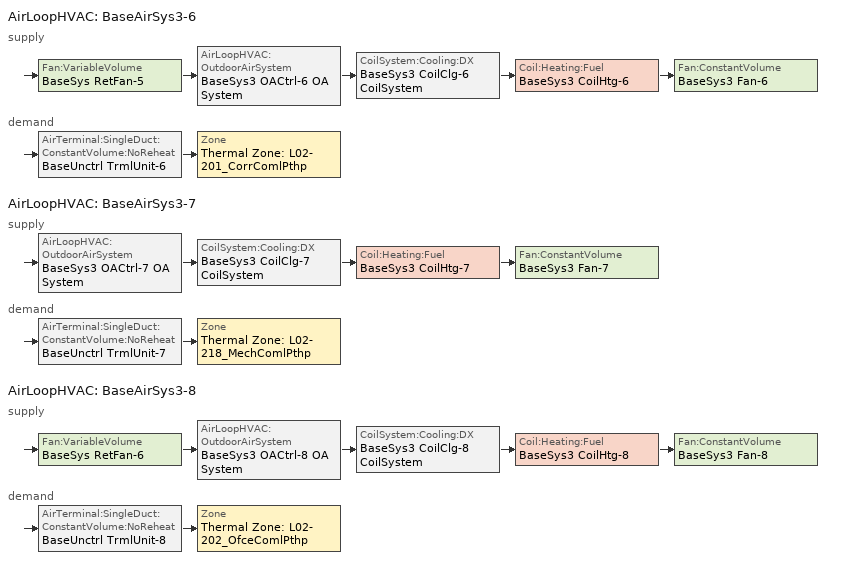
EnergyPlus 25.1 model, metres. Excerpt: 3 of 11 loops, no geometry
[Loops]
AirLoopHVAC 'BaseAirSys3-6'
 supply: Fan:VariableVolume 'BaseSys RetFan-5' > AirLoopHVAC:OutdoorAirSystem 'BaseSys3 OACtrl-6 OA System' > CoilSystem:Cooling:DX 'BaseSys3 CoilClg-6 CoilSystem' > Coil:Heating:Fuel 'BaseSys3 CoilHtg-6' > Fan:ConstantVolume 'BaseSys3 Fan-6'
 demand: AirTerminal:SingleDuct:ConstantVolume:NoReheat 'BaseUnctrl TrmlUnit-6' > Zone 'Thermal Zone: L02-201_CorrComlPthp'
AirLoopHVAC 'BaseAirSys3-7'
 supply: AirLoopHVAC:OutdoorAirSystem 'BaseSys3 OACtrl-7 OA System' > CoilSystem:Cooling:DX 'BaseSys3 CoilClg-7 CoilSystem' > Coil:Heating:Fuel 'BaseSys3 CoilHtg-7' > Fan:ConstantVolume 'BaseSys3 Fan-7'
 demand: AirTerminal:SingleDuct:ConstantVolume:NoReheat 'BaseUnctrl TrmlUnit-7' > Zone 'Thermal Zone: L02-218_MechComlPthp'
AirLoopHVAC 'BaseAirSys3-8'
 supply: Fan:VariableVolume 'BaseSys RetFan-6' > AirLoopHVAC:OutdoorAirSystem 'BaseSys3 OACtrl-8 OA System' > CoilSystem:Cooling:DX 'BaseSys3 CoilClg-8 CoilSystem' > Coil:Heating:Fuel 'BaseSys3 CoilHtg-8' > Fan:ConstantVolume 'BaseSys3 Fan-8'
 demand: AirTerminal:SingleDuct:ConstantVolume:NoReheat 'BaseUnctrl TrmlUnit-8' > Zone 'Thermal Zone: L02-202_OfceComlPthp'
[ZoneControl:Thermostat] Temperature Difference Between Cutout And Setpoint {deltaC}=0
Name | Zone or ZoneList | Control Type Schedule | Control 1
Thermal Zone: L02-201_CorrComlPthp Thermostat | Thermal Zone: L02-201_CorrComlPthp | Thermal Zone: L02-201_CorrComlPthp Thermostat Schedule | Thermal Zone: L02-201_CorrComlPthp Thermostat
Thermal Zone: L02-202_OfceComlPthp Thermostat | Thermal Zone: L02-202_OfceComlPthp | Thermal Zone: L02-202_OfceComlPthp Thermostat Schedule | Thermal Zone: L02-202_OfceComlPthp Thermostat
Thermal Zone: L02-218_MechComlPthp Thermostat | Thermal Zone: L02-218_MechComlPthp | Thermal Zone: L02-218_MechComlPthp Thermostat Schedule | Thermal Zone: L02-218_MechComlPthp Thermostat
[ThermostatSetpoint:DualSetpoint] Heating Setpoint Temperature Schedule=GLBHHtgSetpt
Name | Cooling Setpoint Temperature Schedule
Thermal Zone: L02-201_CorrComlPthp Thermostat; Thermal Zone: L02-202_OfceComlPthp Thermostat | NoClgSetpt
Thermal Zone: L02-218_MechComlPthp Thermostat | GLBHClgSetpt
[AirTerminal:SingleDuct:ConstantVolume:NoReheat] Availability Schedule=Always On Discrete
Name | Maximum Air Flow Rate {m3/s}
BaseUnctrl TrmlUnit-6 | 0.904426
BaseUnctrl TrmlUnit-8 | 0.193334
BaseUnctrl TrmlUnit-7 | 0.0240824
[Zone equipment]
Thermal Zone: L02-201_CorrComlPthp: BaseUnctrl TrmlUnit-6
Thermal Zone: L02-202_OfceComlPthp: BaseUnctrl TrmlUnit-8
Thermal Zone: L02-218_MechComlPthp: BaseUnctrl TrmlUnit-7
[Sizing:Zone] Zone Cooling Design Supply Air Temperature Input Method=TemperatureDifference; Zone Cooling Design Supply Air Temperature {C}=14; Zone Cooling Design Supply Air Temperature Difference {deltaC}=11.1111; Zone Heating Design Supply Air Temperature Input Method=TemperatureDifference; Zone Heating Design Supply Air Temperature {C}=40; Zone Heating Design Supply Air Temperature Difference {deltaC}=11.1111; Zone Cooling Design Supply Air Humidity Ratio {kgWater/kgDryAir}=0.0085; Zone Heating Design Supply Air Humidity Ratio {kgWater/kgDryAir}=0.008; Zone Heating Sizing Factor=1; Zone Cooling Sizing Factor=1; Cooling Design Air Flow Method=DesignDay; Cooling Design Air Flow Rate {m3/s}=0; Cooling Minimum Air Flow per Zone Floor Area {m3/s-m2}=0; Cooling Minimum Air Flow {m3/s}=0; Cooling Minimum Air Flow Fraction=0; Heating Design Air Flow Method=DesignDay; Heating Design Air Flow Rate {m3/s}=0; Heating Maximum Air Flow per Zone Floor Area {m3/s-m2}=0; Heating Maximum Air Flow {m3/s}=0; Heating Maximum Air Flow Fraction=0; Account for Dedicated Outdoor Air System=No; Zone Load Sizing Method=Sensible Load Only No Latent Load; Zone Latent Cooling Design Supply Air Humidity Ratio Input Method=HumidityRatioDifference; Zone Cooling Design Supply Air Humidity Ratio Difference {kgWater/kgDryAir}=0.005; Zone Latent Heating Design Supply Air Humidity Ratio Input Method=HumidityRatioDifference; Zone Humidification Design Supply Air Humidity Ratio Difference {kgWater/kgDryAir}=0.005; Type of Space Sum to Use=Coincident
Name | Design Specification Outdoor Air Object
Thermal Zone: L02-201_CorrComlPthp | Thermal Zone: L02-201_CorrComlPthp Design Specification Outdoor Air
Thermal Zone: L02-202_OfceComlPthp | Thermal Zone: L02-202_OfceComlPthp Design Specification Outdoor Air
Thermal Zone: L02-218_MechComlPthp | Thermal Zone: L02-218_MechComlPthp Design Specification Outdoor Air
[DesignSpecification:OutdoorAir] Outdoor Air Method=Maximum; Outdoor Air Flow per Person {m3/s-person}=0; Outdoor Air Flow per Zone {m3/s}=0; Outdoor Air Flow Air Changes per Hour {1/hr}=0
Name | Outdoor Air Flow per Zone Floor Area {m3/s-m2}
Thermal Zone: L02-201_CorrComlPthp Design Specification Outdoor Air | 0.000164653
Thermal Zone: L02-202_OfceComlPthp Design Specification Outdoor Air | 0.000700573
Thermal Zone: L02-218_MechComlPthp Design Specification Outdoor Air | 0
[AirLoopHVAC]
Name | Design Supply Air Flow Rate {m3/s} | Design Return Air Flow Fraction of Supply Air Flow
BaseAirSys3-6 | 0.904426 | 0.965282
BaseAirSys3-7 | 0.0240824 | 1
BaseAirSys3-8 | 0.193334 | 0.936839
[Sizing:System] Type of Load to Size On=Sensible; Design Outdoor Air Flow Rate {m3/s}=Autosize; Central Heating Maximum System Air Flow Ratio=1; Preheat Design Temperature {C}=10; Preheat Design Humidity Ratio {kgWater/kgDryAir}=0; Precool Design Temperature {C}=5.68434e-14; Precool Design Humidity Ratio {kgWater/kgDryAir}=0; Central Cooling Design Supply Air Temperature {C}=12.7778; Central Heating Design Supply Air Temperature {C}=32.2222; Type of Zone Sum to Use=NonCoincident; 100% Outdoor Air in Cooling=No; 100% Outdoor Air in Heating=No; Central Cooling Design Supply Air Humidity Ratio {kgWater/kgDryAir}=0.0085; Central Heating Design Supply Air Humidity Ratio {kgWater/kgDryAir}=0.008; Cooling Supply Air Flow Rate Method=DesignDay; Cooling Supply Air Flow Rate {m3/s}=0; Cooling Supply Air Flow Rate Per Floor Area {m3/s-m2}=0.00996765; Cooling Fraction of Autosized Cooling Supply Air Flow Rate=1; Cooling Supply Air Flow Rate Per Unit Cooling Capacity {m3/s-W}=3.94755e-05; Heating Supply Air Flow Rate Method=DesignDay; Heating Supply Air Flow Rate {m3/s}=0; Heating Supply Air Flow Rate Per Floor Area {m3/s-m2}=0.00996765; Heating Fraction of Autosized Heating Supply Air Flow Rate=1; Heating Fraction of Autosized Cooling Supply Air Flow Rate=1; Heating Supply Air Flow Rate Per Unit Heating Capacity {m3/s-W}=3.15882e-05; System Outdoor Air Method=ZoneSum; Zone Maximum Outdoor Air Fraction=1; Cooling Design Capacity Method=CoolingDesignCapacity; Cooling Design Capacity {W}=Autosize; Cooling Design Capacity Per Floor Area {W/m2}=234.7; Fraction of Autosized Cooling Design Capacity=1; Heating Design Capacity Method=HeatingDesignCapacity; Heating Design Capacity {W}=Autosize; Heating Design Capacity Per Floor Area {W/m2}=157; Fraction of Autosized Heating Design Capacity=1; Central Cooling Capacity Control Method=OnOff; Occupant Diversity=Autosize
BaseAirSys3-6; BaseAirSys3-7; BaseAirSys3-8
[AvailabilityManager:NightCycle] Applicability Schedule=Always On Discrete; Control Type=CycleOnControlZone; Thermostat Tolerance {deltaC}=1.11111; Cycling Run Time Control Type=ThermostatWithMinimumRunTime; Cycling Run Time {s}=900
Name | Fan Schedule | Control Zone or Zone List
Availability Manager Night Cycle 6 | GLBHHVAC | Thermal Zone: L02-201_CorrComlPthp
Availability Manager Night Cycle 7 | CyclingHVACAvail | Thermal Zone: L02-218_MechComlPthp
Availability Manager Night Cycle 8 | GLBHHVAC | Thermal Zone: L02-202_OfceComlPthp
[Fan:VariableVolume] Availability Schedule=GLBHHVAC; Fan Total Efficiency=0.53625; Fan Power Minimum Flow Rate Input Method=FixedFlowRate; Fan Power Minimum Flow Fraction=0; Fan Power Minimum Air Flow Rate {m3/s}=0; Motor Efficiency=0.825; Motor In Airstream Fraction=1; Fan Power Coefficient 1=0.0013; Fan Power Coefficient 2=0.147; Fan Power Coefficient 3=0.9506; Fan Power Coefficient 4=-0.0998; Fan Power Coefficient 5=0
Name | Pressure Rise {Pa} | Maximum Flow Rate {m3/s}
BaseSys RetFan-5 | 487.836 | 0.904426
BaseSys RetFan-6 | 482.338 | 0.193334
[SetpointManager:MixedAir] Control Variable=Temperature
Name | Setpoint Node or NodeList
BaseSys RetFan-5 Outlet Node OS Default SPM | BaseSys RetFan-5 Outlet Node
BaseSys3 OACtrl-6 OA System Mixed Air Node OS Default SPM | BaseSys3 OACtrl-6 OA System Mixed Air Node
BaseSys3 CoilClg-6 Outlet Node OS Default SPM | BaseSys3 CoilClg-6 Outlet Node
BaseSys3 CoilHtg-6 Outlet Node OS Default SPM | BaseSys3 CoilHtg-6 Outlet Node
BaseSys3 OACtrl-7 OA System Mixed Air Node OS Default SPM | BaseSys3 OACtrl-7 OA System Mixed Air Node
BaseSys3 CoilClg-7 Outlet Node OS Default SPM | BaseSys3 CoilClg-7 Outlet Node
BaseSys3 CoilHtg-7 Outlet Node OS Default SPM | BaseSys3 CoilHtg-7 Outlet Node
BaseSys RetFan-6 Outlet Node OS Default SPM | BaseSys RetFan-6 Outlet Node
BaseSys3 OACtrl-8 OA System Mixed Air Node OS Default SPM | BaseSys3 OACtrl-8 OA System Mixed Air Node
BaseSys3 CoilClg-8 Outlet Node OS Default SPM | BaseSys3 CoilClg-8 Outlet Node
BaseSys3 CoilHtg-8 Outlet Node OS Default SPM | BaseSys3 CoilHtg-8 Outlet Node
[Controller:OutdoorAir] Minimum Outdoor Air Flow Rate {m3/s}=0; Maximum Outdoor Air Flow Rate {m3/s}=Autosize; Economizer Control Type=FixedDryBulb; Economizer Control Action Type=ModulateFlow; Economizer Maximum Limit Dry-Bulb Temperature {C}=23.8889; Economizer Maximum Limit Enthalpy {J/kg}=116300; Lockout Type=NoLockout; Minimum Limit Type=FixedMinimum; High Humidity Control=No; High Humidity Outdoor Air Flow Ratio=1; Control High Indoor Humidity Based on Outdoor Humidity Ratio=Yes; Heat Recovery Bypass Control Type=BypassWhenWithinEconomizerLimits; Economizer Operation Staging=InterlockedWithMechanicalCooling
Name | Minimum Outdoor Air Schedule | Maximum Fraction of Outdoor Air Schedule | Mechanical Ventilation Controller
BaseSys3 OACtrl-6 | BaseSys3 OACtrl-6 Schedule | BaseSys3 OACtrl-6 Max OA Schedule | BaseSys3 OACtrl-6 Mech Vent Controller
BaseSys3 OACtrl-7 | BaseSys3 OACtrl-7 Schedule | BaseSys3 OACtrl-7 Max OA Schedule | BaseSys3 OACtrl-7 Mech Vent Controller
BaseSys3 OACtrl-8 | BaseSys3 OACtrl-8 Schedule | BaseSys3 OACtrl-8 Max OA Schedule | BaseSys3 OACtrl-8 Mech Vent Controller
[Controller:MechanicalVentilation] Demand Controlled Ventilation=No; System Outdoor Air Method=ZoneSum
Name | Availability Schedule | Zone or ZoneList Name 1 | Design Specification Outdoor Air Object Name 1
BaseSys3 OACtrl-6 Mech Vent Controller | BaseSys3 OACtrl-6 Schedule | Thermal Zone: L02-201_CorrComlPthp | Thermal Zone: L02-201_CorrComlPthp Design Specification Outdoor Air
BaseSys3 OACtrl-7 Mech Vent Controller | BaseSys3 OACtrl-7 Schedule | Thermal Zone: L02-218_MechComlPthp | Thermal Zone: L02-218_MechComlPthp Design Specification Outdoor Air
BaseSys3 OACtrl-8 Mech Vent Controller | BaseSys3 OACtrl-8 Schedule | Thermal Zone: L02-202_OfceComlPthp | Thermal Zone: L02-202_OfceComlPthp Design Specification Outdoor Air
[CoilSystem:Cooling:DX] Availability Schedule=Always On Discrete
Name | Cooling Coil
BaseSys3 CoilClg-6 CoilSystem | BaseSys3 CoilClg-6
BaseSys3 CoilClg-7 CoilSystem | BaseSys3 CoilClg-7
BaseSys3 CoilClg-8 CoilSystem | BaseSys3 CoilClg-8
[Coil:Cooling:DX:SingleSpeed] Availability Schedule=Always On Discrete; Gross Rated Sensible Heat Ratio=Autosize; Gross Rated Cooling COP {W/W}=3; Rated Evaporator Fan Power Per Volume Flow Rate 2017 {W/(m3/s)}=773.3; Rated Evaporator Fan Power Per Volume Flow Rate 2023 {W/(m3/s)}=934.4; Total Cooling Capacity Function of Temperature Curve=CoilClgDXQRatio_fTwbToadbSI; Total Cooling Capacity Function of Flow Fraction Curve=CoilClgDXSnglQRatio_fCFMRatio; Energy Input Ratio Function of Temperature Curve=CoilClgDXStdSEER13EIR_fTwbToadbSI; Energy Input Ratio Function of Flow Fraction Curve=CoilClgDXSnglEIRRatio_fCFMRatio; Part Load Fraction Correlation Curve=CoilClgDXSEEREIRRatio_fQFrac; Minimum Outdoor Dry-Bulb Temperature for Compressor Operation {C}=-25; Nominal Time for Condensate Removal to Begin {s}=0; Ratio of Initial Moisture Evaporation Rate and Steady State Latent Capacity=0; Maximum Cycling Rate {cycles/hr}=0; Latent Capacity Time Constant {s}=0; Condenser Type=AirCooled; Evaporative Condenser Effectiveness=0.9; Evaporative Condenser Air Flow Rate {m3/s}=Autosize; Evaporative Condenser Pump Rated Power Consumption {W}=Autosize; Crankcase Heater Capacity {W}=0; Maximum Outdoor Dry-Bulb Temperature for Crankcase Heater Operation {C}=10; Basin Heater Capacity {W/K}=0; Basin Heater Setpoint Temperature {C}=2
Name | Gross Rated Total Cooling Capacity {W} | Rated Air Flow Rate {m3/s}
BaseSys3 CoilClg-6 | 18177.7 | 0.904426
BaseSys3 CoilClg-7 | 460.098 | 0.0240824
BaseSys3 CoilClg-8 | 3413.52 | 0.193334
[Coil:Heating:Fuel] Availability Schedule=Always On Discrete; Fuel Type=NaturalGas; Burner Efficiency=0.800031; On Cycle Parasitic Electric Load {W}=0; Part Load Fraction Correlation Curve=CoilHtgFurnFIRRatio_fQRatio; Off Cycle Parasitic Fuel Load {W}=0
Name | Nominal Capacity {W}
BaseSys3 CoilHtg-6 | 16783
BaseSys3 CoilHtg-7 | 359.531
BaseSys3 CoilHtg-8 | 3307.54
[Fan:ConstantVolume] Fan Total Efficiency=0.53625; Motor Efficiency=0.825; Motor In Airstream Fraction=1
Name | Availability Schedule | Pressure Rise {Pa} | Maximum Flow Rate {m3/s}
BaseSys3 Fan-6 | GLBHHVAC | 494.847 | 0.904426
BaseSys3 Fan-7 | CyclingHVACAvail | 1189.93 | 0.0240824
BaseSys3 Fan-8 | GLBHHVAC | 513.875 | 0.193334
[SetpointManager:SingleZone:Reheat] Control Variable=Temperature; Minimum Supply Air Temperature {C}=-99; Maximum Supply Air Temperature {C}=99
Name | Control Zone | Setpoint Node or NodeList
Setpoint Manager Single Zone Reheat 6 | Thermal Zone: L02-201_CorrComlPthp | BaseSys3 Fan-6 Outlet Node
Setpoint Manager Single Zone Reheat 7 | Thermal Zone: L02-218_MechComlPthp | BaseSys3 Fan-7 Outlet Node
Setpoint Manager Single Zone Reheat 8 | Thermal Zone: L02-202_OfceComlPthp | BaseSys3 Fan-8 Outlet Node
[Schedule:Year]
GLBHHtgSetpt: GLBHWinHtgSetptWk, 1, 1, 1, 15, GLBHSpFaHtgSetptWk, 1, 16, 6, 15, GLBHSumHtgSetptWk, 6, 16, 9, 15, GLBHSpFaHtgSetptWk, 9, 16, 11, 15, GLBHWinHtgSetptWk, 11, 16, 12, 31
NoClgSetpt: NoClgSetpt Wk, 1, 1, 12, 31
GLBHClgSetpt: GLBHWinClgSetptWk, 1, 1, 1, 15, GLBHSpFaClgSetptWk, 1, 16, 6, 15, GLBHSumClgSetptWk, 6, 16, 9, 15, GLBHSpFaClgSetptWk, 9, 16, 11, 15, GLBHWinClgSetptWk, 11, 16, 12, 31
BaseSys3 OACtrl-6 Schedule: BaseSys3 OACtrl-6 Schedule Week 1, 1, 1, 1, 15, BaseSys3 OACtrl-6 Schedule Week 2, 1, 16, 6, 15, BaseSys3 OACtrl-6 Schedule Week 3, 6, 16, 9, 15, BaseSys3 OACtrl-6 Schedule Week 4, 9, 16, 11, 15, BaseSys3 OACtrl-6 Schedule Week 5, 11, 16, 12, 31
BaseSys3 OACtrl-7 Schedule: BaseSys3 OACtrl-7 Schedule Week 1, 1, 1, 12, 31
BaseSys3 OACtrl-8 Schedule: BaseSys3 OACtrl-8 Schedule Week 1, 1, 1, 1, 15, BaseSys3 OACtrl-8 Schedule Week 2, 1, 16, 6, 15, BaseSys3 OACtrl-8 Schedule Week 3, 6, 16, 9, 15, BaseSys3 OACtrl-8 Schedule Week 4, 9, 16, 11, 15, BaseSys3 OACtrl-8 Schedule Week 5, 11, 16, 12, 31
CyclingHVACAvail: CyclingHVACAvailWk, 1, 1, 12, 31
GLBHHVAC: GLBHWinHVACWk, 1, 1, 1, 15, GLBHSpFaHVACWk, 1, 16, 6, 15, GLBHSumHVACWk, 6, 16, 9, 15, GLBHSpFaHVACWk, 9, 16, 11, 15, GLBHWinHVACWk, 11, 16, 12, 31
BaseSys3 OACtrl-6 Max OA Schedule: BaseSys3 OACtrl-6 Max OA Schedule Week Rule - Jan1-Dec31, 1, 1, 12, 31
BaseSys3 OACtrl-7 Max OA Schedule: BaseSys3 OACtrl-7 Max OA Schedule Week Rule - Jan1-Dec31, 1, 1, 12, 31
BaseSys3 OACtrl-8 Max OA Schedule: BaseSys3 OACtrl-8 Max OA Schedule Week Rule - Jan1-Dec31, 1, 1, 12, 31
[Schedule:Week:Daily]
GLBHWinHtgSetptWk: GLBHWinHtgSetptSun, GLBHWinHtgSetptWD, GLBHWinHtgSetptWD, GLBHWinHtgSetptWD, GLBHWinHtgSetptWD, GLBHWinHtgSetptFri, GLBHWinHtgSetptSat, GLBHWinHtgSetptSun, OfficeHtgSetptWD, OfficeHtgSetptWD, GLBHWinHtgSetptSun, GLBHWinHtgSetptSun
GLBHSpFaHtgSetptWk: GLBHSpFaHtgSetptSun, GLBHSpFaHtgSetptWD, GLBHSpFaHtgSetptWD, GLBHSpFaHtgSetptWD, GLBHSpFaHtgSetptWD, GLBHSpFaHtgSetptFri, GLBHSpFaHtgSetptSat, GLBHSpFaHtgSetptSun, OfficeHtgSetptWD, OfficeHtgSetptWD, GLBHSpFaHtgSetptSun, GLBHSpFaHtgSetptSun
GLBHSumHtgSetptWk: GLBHSumHtgSetptSun, GLBHSumHtgSetptWD, GLBHSumHtgSetptWD, GLBHSumHtgSetptWD, GLBHSumHtgSetptWD, GLBHSumHtgSetptFri, GLBHSumHtgSetptSat, GLBHSumHtgSetptSun, OfficeHtgSetptWD, OfficeHtgSetptWD, GLBHSumHtgSetptSun, GLBHSumHtgSetptSun
NoClgSetpt Wk: NoClgSetpt Day, NoClgSetpt Day, NoClgSetpt Day, NoClgSetpt Day, NoClgSetpt Day, NoClgSetpt Day, NoClgSetpt Day, NoClgSetpt Day, OfficeClgSetptWD, OfficeClgSetptWD, NoClgSetpt Day, NoClgSetpt Day
GLBHWinClgSetptWk: GLBHWinClgSetptSun, GLBHWinClgSetptWD, GLBHWinClgSetptWD, GLBHWinClgSetptWD, GLBHWinClgSetptWD, GLBHWinClgSetptFri, GLBHWinClgSetptSat, GLBHWinClgSetptSun, OfficeClgSetptWD, OfficeClgSetptWD, GLBHWinClgSetptSun, GLBHWinClgSetptSun
GLBHSpFaClgSetptWk: GLBHSpFaClgSetptSun, GLBHSpFaClgSetptWD, GLBHSpFaClgSetptWD, GLBHSpFaClgSetptWD, GLBHSpFaClgSetptWD, GLBHSpFaClgSetptFri, GLBHSpFaClgSetptSat, GLBHSpFaClgSetptSun, OfficeClgSetptWD, OfficeClgSetptWD, GLBHSpFaClgSetptSun, GLBHSpFaClgSetptSun
GLBHSumClgSetptWk: GLBHSumClgSetptSun, GLBHSumClgSetptWD, GLBHSumClgSetptWD, GLBHSumClgSetptWD, GLBHSumClgSetptWD, GLBHSumClgSetptFri, GLBHSumClgSetptSat, GLBHSumClgSetptSun, OfficeClgSetptWD, OfficeClgSetptWD, GLBHSumClgSetptSun, GLBHSumClgSetptSun
BaseSys3 OACtrl-6 Schedule Week 1: BaseSys3 OACtrl-6 Schedule Week 1 Sunday, BaseSys3 OACtrl-6 Schedule Week 1 Monday, BaseSys3 OACtrl-6 Schedule Week 1 Tuesday, BaseSys3 OACtrl-6 Schedule Week 1 Wednesday, BaseSys3 OACtrl-6 Schedule Week 1 Thursday, BaseSys3 OACtrl-6 Schedule Week 1 Friday, BaseSys3 OACtrl-6 Schedule Week 1 Saturday, BaseSys3 OACtrl-6 Schedule Week 1 Holiday, BaseSys3 OACtrl-6 Schedule Week 1 Summer, BaseSys3 OACtrl-6 Schedule Week 1 Winter, BaseSys3 OACtrl-6 Schedule Week 1 Custom 1, BaseSys3 OACtrl-6 Schedule Week 1 Custom 2
BaseSys3 OACtrl-6 Schedule Week 2: BaseSys3 OACtrl-6 Schedule Week 2 Sunday, BaseSys3 OACtrl-6 Schedule Week 2 Monday, BaseSys3 OACtrl-6 Schedule Week 2 Tuesday, BaseSys3 OACtrl-6 Schedule Week 2 Wednesday, BaseSys3 OACtrl-6 Schedule Week 2 Thursday, BaseSys3 OACtrl-6 Schedule Week 2 Friday, BaseSys3 OACtrl-6 Schedule Week 2 Saturday, BaseSys3 OACtrl-6 Schedule Week 2 Holiday, BaseSys3 OACtrl-6 Schedule Week 2 Summer, BaseSys3 OACtrl-6 Schedule Week 2 Winter, BaseSys3 OACtrl-6 Schedule Week 2 Custom 1, BaseSys3 OACtrl-6 Schedule Week 2 Custom 2
BaseSys3 OACtrl-6 Schedule Week 3: BaseSys3 OACtrl-6 Schedule Week 3 Sunday, BaseSys3 OACtrl-6 Schedule Week 3 Monday, BaseSys3 OACtrl-6 Schedule Week 3 Tuesday, BaseSys3 OACtrl-6 Schedule Week 3 Wednesday, BaseSys3 OACtrl-6 Schedule Week 3 Thursday, BaseSys3 OACtrl-6 Schedule Week 3 Friday, BaseSys3 OACtrl-6 Schedule Week 3 Saturday, BaseSys3 OACtrl-6 Schedule Week 3 Holiday, BaseSys3 OACtrl-6 Schedule Week 3 Summer, BaseSys3 OACtrl-6 Schedule Week 3 Winter, BaseSys3 OACtrl-6 Schedule Week 3 Custom 1, BaseSys3 OACtrl-6 Schedule Week 3 Custom 2
BaseSys3 OACtrl-6 Schedule Week 4: BaseSys3 OACtrl-6 Schedule Week 4 Sunday, BaseSys3 OACtrl-6 Schedule Week 4 Monday, BaseSys3 OACtrl-6 Schedule Week 4 Tuesday, BaseSys3 OACtrl-6 Schedule Week 4 Wednesday, BaseSys3 OACtrl-6 Schedule Week 4 Thursday, BaseSys3 OACtrl-6 Schedule Week 4 Friday, BaseSys3 OACtrl-6 Schedule Week 4 Saturday, BaseSys3 OACtrl-6 Schedule Week 4 Holiday, BaseSys3 OACtrl-6 Schedule Week 4 Summer, BaseSys3 OACtrl-6 Schedule Week 4 Winter, BaseSys3 OACtrl-6 Schedule Week 4 Custom 1, BaseSys3 OACtrl-6 Schedule Week 4 Custom 2
BaseSys3 OACtrl-6 Schedule Week 5: BaseSys3 OACtrl-6 Schedule Week 5 Sunday, BaseSys3 OACtrl-6 Schedule Week 5 Monday, BaseSys3 OACtrl-6 Schedule Week 5 Tuesday, BaseSys3 OACtrl-6 Schedule Week 5 Wednesday, BaseSys3 OACtrl-6 Schedule Week 5 Thursday, BaseSys3 OACtrl-6 Schedule Week 5 Friday, BaseSys3 OACtrl-6 Schedule Week 5 Saturday, BaseSys3 OACtrl-6 Schedule Week 5 Holiday, BaseSys3 OACtrl-6 Schedule Week 5 Summer, BaseSys3 OACtrl-6 Schedule Week 5 Winter, BaseSys3 OACtrl-6 Schedule Week 5 Custom 1, BaseSys3 OACtrl-6 Schedule Week 5 Custom 2
BaseSys3 OACtrl-7 Schedule Week 1: BaseSys3 OACtrl-7 Schedule Week 1 Sunday, BaseSys3 OACtrl-7 Schedule Week 1 Monday, BaseSys3 OACtrl-7 Schedule Week 1 Tuesday, BaseSys3 OACtrl-7 Schedule Week 1 Wednesday, BaseSys3 OACtrl-7 Schedule Week 1 Thursday, BaseSys3 OACtrl-7 Schedule Week 1 Friday, BaseSys3 OACtrl-7 Schedule Week 1 Saturday, BaseSys3 OACtrl-7 Schedule Week 1 Holiday, BaseSys3 OACtrl-7 Schedule Week 1 Summer, BaseSys3 OACtrl-7 Schedule Week 1 Winter, BaseSys3 OACtrl-7 Schedule Week 1 Custom 1, BaseSys3 OACtrl-7 Schedule Week 1 Custom 2
BaseSys3 OACtrl-8 Schedule Week 1: BaseSys3 OACtrl-8 Schedule Week 1 Sunday, BaseSys3 OACtrl-8 Schedule Week 1 Monday, BaseSys3 OACtrl-8 Schedule Week 1 Tuesday, BaseSys3 OACtrl-8 Schedule Week 1 Wednesday, BaseSys3 OACtrl-8 Schedule Week 1 Thursday, BaseSys3 OACtrl-8 Schedule Week 1 Friday, BaseSys3 OACtrl-8 Schedule Week 1 Saturday, BaseSys3 OACtrl-8 Schedule Week 1 Holiday, BaseSys3 OACtrl-8 Schedule Week 1 Summer, BaseSys3 OACtrl-8 Schedule Week 1 Winter, BaseSys3 OACtrl-8 Schedule Week 1 Custom 1, BaseSys3 OACtrl-8 Schedule Week 1 Custom 2
BaseSys3 OACtrl-8 Schedule Week 2: BaseSys3 OACtrl-8 Schedule Week 2 Sunday, BaseSys3 OACtrl-8 Schedule Week 2 Monday, BaseSys3 OACtrl-8 Schedule Week 2 Tuesday, BaseSys3 OACtrl-8 Schedule Week 2 Wednesday, BaseSys3 OACtrl-8 Schedule Week 2 Thursday, BaseSys3 OACtrl-8 Schedule Week 2 Friday, BaseSys3 OACtrl-8 Schedule Week 2 Saturday, BaseSys3 OACtrl-8 Schedule Week 2 Holiday, BaseSys3 OACtrl-8 Schedule Week 2 Summer, BaseSys3 OACtrl-8 Schedule Week 2 Winter, BaseSys3 OACtrl-8 Schedule Week 2 Custom 1, BaseSys3 OACtrl-8 Schedule Week 2 Custom 2
BaseSys3 OACtrl-8 Schedule Week 3: BaseSys3 OACtrl-8 Schedule Week 3 Sunday, BaseSys3 OACtrl-8 Schedule Week 3 Monday, BaseSys3 OACtrl-8 Schedule Week 3 Tuesday, BaseSys3 OACtrl-8 Schedule Week 3 Wednesday, BaseSys3 OACtrl-8 Schedule Week 3 Thursday, BaseSys3 OACtrl-8 Schedule Week 3 Friday, BaseSys3 OACtrl-8 Schedule Week 3 Saturday, BaseSys3 OACtrl-8 Schedule Week 3 Holiday, BaseSys3 OACtrl-8 Schedule Week 3 Summer, BaseSys3 OACtrl-8 Schedule Week 3 Winter, BaseSys3 OACtrl-8 Schedule Week 3 Custom 1, BaseSys3 OACtrl-8 Schedule Week 3 Custom 2
BaseSys3 OACtrl-8 Schedule Week 4: BaseSys3 OACtrl-8 Schedule Week 4 Sunday, BaseSys3 OACtrl-8 Schedule Week 4 Monday, BaseSys3 OACtrl-8 Schedule Week 4 Tuesday, BaseSys3 OACtrl-8 Schedule Week 4 Wednesday, BaseSys3 OACtrl-8 Schedule Week 4 Thursday, BaseSys3 OACtrl-8 Schedule Week 4 Friday, BaseSys3 OACtrl-8 Schedule Week 4 Saturday, BaseSys3 OACtrl-8 Schedule Week 4 Holiday, BaseSys3 OACtrl-8 Schedule Week 4 Summer, BaseSys3 OACtrl-8 Schedule Week 4 Winter, BaseSys3 OACtrl-8 Schedule Week 4 Custom 1, BaseSys3 OACtrl-8 Schedule Week 4 Custom 2
BaseSys3 OACtrl-8 Schedule Week 5: BaseSys3 OACtrl-8 Schedule Week 5 Sunday, BaseSys3 OACtrl-8 Schedule Week 5 Monday, BaseSys3 OACtrl-8 Schedule Week 5 Tuesday, BaseSys3 OACtrl-8 Schedule Week 5 Wednesday, BaseSys3 OACtrl-8 Schedule Week 5 Thursday, BaseSys3 OACtrl-8 Schedule Week 5 Friday, BaseSys3 OACtrl-8 Schedule Week 5 Saturday, BaseSys3 OACtrl-8 Schedule Week 5 Holiday, BaseSys3 OACtrl-8 Schedule Week 5 Summer, BaseSys3 OACtrl-8 Schedule Week 5 Winter, BaseSys3 OACtrl-8 Schedule Week 5 Custom 1, BaseSys3 OACtrl-8 Schedule Week 5 Custom 2
CyclingHVACAvailWk: CyclingHVACAvailAll, CyclingHVACAvailAll, CyclingHVACAvailAll, CyclingHVACAvailAll, CyclingHVACAvailAll, CyclingHVACAvailAll, CyclingHVACAvailAll, CyclingHVACAvailAll, CyclingHVACAvailAll, CyclingHVACAvailAll, CyclingHVACAvailAll, CyclingHVACAvailAll
GLBHSpFaHVACWk: GLBHSpFaHVACSun, GLBHSpFaHVACWD, GLBHSpFaHVACWD, GLBHSpFaHVACWD, GLBHSpFaHVACWD, GLBHSpFaHVACFri, GLBHSpFaHVACSat, GLBHSpFaHVACSun, AllOnHVACAvailDay, AllOnHVACAvailDay, GLBHSpFaHVACSun, GLBHSpFaHVACSun
GLBHSumHVACWk: GLBHSumHVACSun, GLBHSumHVACWD, GLBHSumHVACWD, GLBHSumHVACWD, GLBHSumHVACWD, GLBHSumHVACFri, GLBHSumHVACSat, GLBHSumHVACSun, AllOnHVACAvailDay, AllOnHVACAvailDay, GLBHSumHVACSun, GLBHSumHVACSun
GLBHWinHVACWk: GLBHWinHVACSun, GLBHWinHVACWD, GLBHWinHVACWD, GLBHWinHVACWD, GLBHWinHVACWD, GLBHWinHVACFri, GLBHWinHVACSat, GLBHWinHVACSun, AllOnHVACAvailDay, AllOnHVACAvailDay, GLBHWinHVACSun, GLBHWinHVACSun
BaseSys3 OACtrl-6 Max OA Schedule Week Rule - Jan1-Dec31: BaseSys3 OACtrl-6 Max OA Schedule Day Schedule, BaseSys3 OACtrl-6 Max OA Schedule Day Schedule, BaseSys3 OACtrl-6 Max OA Schedule Day Schedule, BaseSys3 OACtrl-6 Max OA Schedule Day Schedule, BaseSys3 OACtrl-6 Max OA Schedule Day Schedule, BaseSys3 OACtrl-6 Max OA Schedule Day Schedule, BaseSys3 OACtrl-6 Max OA Schedule Day Schedule, BaseSys3 OACtrl-6 Max OA Schedule Day Schedule, BaseSys3 OACtrl-6 Max OA Schedule Day Schedule, BaseSys3 OACtrl-6 Max OA Schedule Day Schedule, BaseSys3 OACtrl-6 Max OA Schedule Day Schedule, BaseSys3 OACtrl-6 Max OA Schedule Day Schedule
BaseSys3 OACtrl-7 Max OA Schedule Week Rule - Jan1-Dec31: BaseSys3 OACtrl-7 Max OA Schedule Day Schedule, BaseSys3 OACtrl-7 Max OA Schedule Day Schedule, BaseSys3 OACtrl-7 Max OA Schedule Day Schedule, BaseSys3 OACtrl-7 Max OA Schedule Day Schedule, BaseSys3 OACtrl-7 Max OA Schedule Day Schedule, BaseSys3 OACtrl-7 Max OA Schedule Day Schedule, BaseSys3 OACtrl-7 Max OA Schedule Day Schedule, BaseSys3 OACtrl-7 Max OA Schedule Day Schedule, BaseSys3 OACtrl-7 Max OA Schedule Day Schedule, BaseSys3 OACtrl-7 Max OA Schedule Day Schedule, BaseSys3 OACtrl-7 Max OA Schedule Day Schedule, BaseSys3 OACtrl-7 Max OA Schedule Day Schedule
BaseSys3 OACtrl-8 Max OA Schedule Week Rule - Jan1-Dec31: BaseSys3 OACtrl-8 Max OA Schedule Day Schedule, BaseSys3 OACtrl-8 Max OA Schedule Day Schedule, BaseSys3 OACtrl-8 Max OA Schedule Day Schedule, BaseSys3 OACtrl-8 Max OA Schedule Day Schedule, BaseSys3 OACtrl-8 Max OA Schedule Day Schedule, BaseSys3 OACtrl-8 Max OA Schedule Day Schedule, BaseSys3 OACtrl-8 Max OA Schedule Day Schedule, BaseSys3 OACtrl-8 Max OA Schedule Day Schedule, BaseSys3 OACtrl-8 Max OA Schedule Day Schedule, BaseSys3 OACtrl-8 Max OA Schedule Day Schedule, BaseSys3 OACtrl-8 Max OA Schedule Day Schedule, BaseSys3 OACtrl-8 Max OA Schedule Day Schedule
[Schedule:Day:Interval]
GLBHWinHtgSetptSun: No, 01:00, 15.5556, 02:00, 15.5556, 03:00, 15.5556, 04:00, 15.5556, 05:00, 15.5556, 06:00, 15.5556, 07:00, 15.5556, 08:00, 15.5556, 09:00, 15.5556, 10:00, 15.5556, 11:00, 15.5556, 12:00, 15.5556, 13:00, 15.5556, 14:00, 15.5556, 15:00, 15.5556, 16:00, 15.5556, 17:00, 15.5556, 18:00, 15.5556, 19:00, 15.5556, 20:00, 15.5556, 21:00, 15.5556, 22:00, 15.5556, 23:00, 15.5556, 24:00, 15.5556
GLBHWinHtgSetptWD; GLBHWinHtgSetptFri; GLBHWinHtgSetptSat: No, 01:00, 15.5556, 02:00, 15.5556, 03:00, 15.5556, 04:00, 15.5556, 05:00, 15.5556, 06:00, 15.5556, 07:00, 15.5556, 08:00, 15.5556, 09:00, 15.5556, 10:00, 15.5556, 11:00, 15.5556, 12:00, 15.5556, 13:00, 15.5556, 14:00, 21.1111, 15:00, 21.1111, 16:00, 21.1111, 17:00, 21.1111, 18:00, 21.1111, 19:00, 21.1111, 20:00, 21.1111, 21:00, 15.5556, 22:00, 15.5556, 23:00, 15.5556, 24:00, 15.5556
OfficeHtgSetptWD: No, 01:00, 15.5556, 02:00, 15.5556, 03:00, 15.5556, 04:00, 15.5556, 05:00, 15.5556, 06:00, 21.1111, 07:00, 21.1111, 08:00, 21.1111, 09:00, 21.1111, 10:00, 21.1111, 11:00, 21.1111, 12:00, 21.1111, 13:00, 21.1111, 14:00, 21.1111, 15:00, 21.1111, 16:00, 21.1111, 17:00, 21.1111, 18:00, 21.1111, 19:00, 21.1111, 20:00, 21.1111, 21:00, 21.1111, 22:00, 21.1111, 23:00, 21.1111, 24:00, 21.1111
GLBHSpFaHtgSetptSun; GLBHSpFaHtgSetptSat: No, 01:00, 15.5556, 02:00, 15.5556, 03:00, 15.5556, 04:00, 15.5556, 05:00, 15.5556, 06:00, 21.1111, 07:00, 21.1111, 08:00, 21.1111, 09:00, 21.1111, 10:00, 21.1111, 11:00, 21.1111, 12:00, 15.5556, 13:00, 15.5556, 14:00, 15.5556, 15:00, 15.5556, 16:00, 15.5556, 17:00, 15.5556, 18:00, 15.5556, 19:00, 15.5556, 20:00, 15.5556, 21:00, 15.5556, 22:00, 15.5556, 23:00, 15.5556, 24:00, 15.5556
GLBHSpFaHtgSetptWD; GLBHSpFaHtgSetptFri: No, 01:00, 15.5556, 02:00, 15.5556, 03:00, 15.5556, 04:00, 15.5556, 05:00, 21.1111, 06:00, 21.1111, 07:00, 21.1111, 08:00, 21.1111, 09:00, 21.1111, 10:00, 21.1111, 11:00, 21.1111, 12:00, 21.1111, 13:00, 21.1111, 14:00, 21.1111, 15:00, 21.1111, 16:00, 21.1111, 17:00, 21.1111, 18:00, 21.1111, 19:00, 21.1111, 20:00, 15.5556, 21:00, 15.5556, 22:00, 15.5556, 23:00, 15.5556, 24:00, 15.5556
GLBHSumHtgSetptSun; GLBHSumHtgSetptSat: No, 01:00, 15.5556, 02:00, 15.5556, 03:00, 15.5556, 04:00, 15.5556, 05:00, 15.5556, 06:00, 21.1111, 07:00, 21.1111, 08:00, 21.1111, 09:00, 21.1111, 10:00, 21.1111, 11:00, 21.1111, 12:00, 21.1111, 13:00, 21.1111, 14:00, 15.5556, 15:00, 15.5556, 16:00, 15.5556, 17:00, 15.5556, 18:00, 15.5556, 19:00, 15.5556, 20:00, 15.5556, 21:00, 15.5556, 22:00, 15.5556, 23:00, 15.5556, 24:00, 15.5556
GLBHSumHtgSetptWD: No, 01:00, 15.5556, 02:00, 15.5556, 03:00, 15.5556, 04:00, 15.5556, 05:00, 21.1111, 06:00, 21.1111, 07:00, 21.1111, 08:00, 21.1111, 09:00, 21.1111, 10:00, 21.1111, 11:00, 21.1111, 12:00, 21.1111, 13:00, 21.1111, 14:00, 21.1111, 15:00, 21.1111, 16:00, 21.1111, 17:00, 21.1111, 18:00, 21.1111, 19:00, 21.1111, 20:00, 21.1111, 21:00, 15.5556, 22:00, 15.5556, 23:00, 15.5556, 24:00, 15.5556
GLBHSumHtgSetptFri: No, 01:00, 15.5556, 02:00, 15.5556, 03:00, 15.5556, 04:00, 15.5556, 05:00, 21.1111, 06:00, 21.1111, 07:00, 21.1111, 08:00, 21.1111, 09:00, 21.1111, 10:00, 21.1111, 11:00, 21.1111, 12:00, 21.1111, 13:00, 21.1111, 14:00, 21.1111, 15:00, 21.1111, 16:00, 21.1111, 17:00, 21.1111, 18:00, 21.1111, 19:00, 15.5556, 20:00, 15.5556, 21:00, 15.5556, 22:00, 15.5556, 23:00, 15.5556, 24:00, 15.5556
NoClgSetpt Day: No, 01:00, 35, 02:00, 35, 03:00, 35, 04:00, 35, 05:00, 35, 06:00, 35, 07:00, 35, 08:00, 35, 09:00, 35, 10:00, 35, 11:00, 35, 12:00, 35, 13:00, 35, 14:00, 35, 15:00, 35, 16:00, 35, 17:00, 35, 18:00, 35, 19:00, 35, 20:00, 35, 21:00, 35, 22:00, 35, 23:00, 35, 24:00, 35
OfficeClgSetptWD: No, 01:00, 29.4444, 02:00, 29.4444, 03:00, 29.4444, 04:00, 29.4444, 05:00, 29.4444, 06:00, 23.8889, 07:00, 23.8889, 08:00, 23.8889, 09:00, 23.8889, 10:00, 23.8889, 11:00, 23.8889, 12:00, 23.8889, 13:00, 23.8889, 14:00, 23.8889, 15:00, 23.8889, 16:00, 23.8889, 17:00, 23.8889, 18:00, 23.8889, 19:00, 23.8889, 20:00, 23.8889, 21:00, 23.8889, 22:00, 23.8889, 23:00, 23.8889, 24:00, 23.8889
GLBHWinClgSetptSun: No, 01:00, 29.4444, 02:00, 29.4444, 03:00, 29.4444, 04:00, 29.4444, 05:00, 29.4444, 06:00, 29.4444, 07:00, 29.4444, 08:00, 29.4444, 09:00, 29.4444, 10:00, 29.4444, 11:00, 29.4444, 12:00, 29.4444, 13:00, 29.4444, 14:00, 29.4444, 15:00, 29.4444, 16:00, 29.4444, 17:00, 29.4444, 18:00, 29.4444, 19:00, 29.4444, 20:00, 29.4444, 21:00, 29.4444, 22:00, 29.4444, 23:00, 29.4444, 24:00, 29.4444
GLBHWinClgSetptWD; GLBHWinClgSetptFri; GLBHWinClgSetptSat: No, 01:00, 29.4444, 02:00, 29.4444, 03:00, 29.4444, 04:00, 29.4444, 05:00, 29.4444, 06:00, 29.4444, 07:00, 29.4444, 08:00, 29.4444, 09:00, 29.4444, 10:00, 29.4444, 11:00, 29.4444, 12:00, 29.4444, 13:00, 29.4444, 14:00, 23.8889, 15:00, 23.8889, 16:00, 23.8889, 17:00, 23.8889, 18:00, 23.8889, 19:00, 23.8889, 20:00, 23.8889, 21:00, 29.4444, 22:00, 29.4444, 23:00, 29.4444, 24:00, 29.4444
GLBHSpFaClgSetptSun; GLBHSpFaClgSetptSat: No, 01:00, 29.4444, 02:00, 29.4444, 03:00, 29.4444, 04:00, 29.4444, 05:00, 29.4444, 06:00, 23.8889, 07:00, 23.8889, 08:00, 23.8889, 09:00, 23.8889, 10:00, 23.8889, 11:00, 23.8889, 12:00, 29.4444, 13:00, 29.4444, 14:00, 29.4444, 15:00, 29.4444, 16:00, 29.4444, 17:00, 29.4444, 18:00, 29.4444, 19:00, 29.4444, 20:00, 29.4444, 21:00, 29.4444, 22:00, 29.4444, 23:00, 29.4444, 24:00, 29.4444
GLBHSpFaClgSetptWD; GLBHSpFaClgSetptFri: No, 01:00, 29.4444, 02:00, 29.4444, 03:00, 29.4444, 04:00, 29.4444, 05:00, 23.8889, 06:00, 23.8889, 07:00, 23.8889, 08:00, 23.8889, 09:00, 23.8889, 10:00, 23.8889, 11:00, 23.8889, 12:00, 23.8889, 13:00, 23.8889, 14:00, 23.8889, 15:00, 23.8889, 16:00, 23.8889, 17:00, 23.8889, 18:00, 23.8889, 19:00, 23.8889, 20:00, 29.4444, 21:00, 29.4444, 22:00, 29.4444, 23:00, 29.4444, 24:00, 29.4444
GLBHSumClgSetptSun; GLBHSumClgSetptSat: No, 01:00, 29.4444, 02:00, 29.4444, 03:00, 29.4444, 04:00, 29.4444, 05:00, 29.4444, 06:00, 23.8889, 07:00, 23.8889, 08:00, 23.8889, 09:00, 23.8889, 10:00, 23.8889, 11:00, 23.8889, 12:00, 23.8889, 13:00, 23.8889, 14:00, 29.4444, 15:00, 29.4444, 16:00, 29.4444, 17:00, 29.4444, 18:00, 29.4444, 19:00, 29.4444, 20:00, 29.4444, 21:00, 29.4444, 22:00, 29.4444, 23:00, 29.4444, 24:00, 29.4444
GLBHSumClgSetptWD: No, 01:00, 29.4444, 02:00, 29.4444, 03:00, 29.4444, 04:00, 29.4444, 05:00, 23.8889, 06:00, 23.8889, 07:00, 23.8889, 08:00, 23.8889, 09:00, 23.8889, 10:00, 23.8889, 11:00, 23.8889, 12:00, 23.8889, 13:00, 23.8889, 14:00, 23.8889, 15:00, 23.8889, 16:00, 23.8889, 17:00, 23.8889, 18:00, 23.8889, 19:00, 23.8889, 20:00, 23.8889, 21:00, 29.4444, 22:00, 29.4444, 23:00, 29.4444, 24:00, 29.4444
GLBHSumClgSetptFri: No, 01:00, 29.4444, 02:00, 29.4444, 03:00, 29.4444, 04:00, 29.4444, 05:00, 23.8889, 06:00, 23.8889, 07:00, 23.8889, 08:00, 23.8889, 09:00, 23.8889, 10:00, 23.8889, 11:00, 23.8889, 12:00, 23.8889, 13:00, 23.8889, 14:00, 23.8889, 15:00, 23.8889, 16:00, 23.8889, 17:00, 23.8889, 18:00, 23.8889, 19:00, 29.4444, 20:00, 29.4444, 21:00, 29.4444, 22:00, 29.4444, 23:00, 29.4444, 24:00, 29.4444
AllOnHVACAvailDay; BaseSys3 OACtrl-6 Schedule Week 1 Summer; BaseSys3 OACtrl-6 Schedule Week 1 Winter; BaseSys3 OACtrl-6 Schedule Week 2 Summer; BaseSys3 OACtrl-6 Schedule Week 2 Winter; BaseSys3 OACtrl-6 Schedule Week 3 Summer; BaseSys3 OACtrl-6 Schedule Week 3 Winter; BaseSys3 OACtrl-6 Schedule Week 4 Summer; BaseSys3 OACtrl-6 Schedule Week 4 Winter; BaseSys3 OACtrl-6 Schedule Week 5 Summer; BaseSys3 OACtrl-6 Schedule Week 5 Winter; BaseSys3 OACtrl-8 Schedule Week 1 Summer; BaseSys3 OACtrl-8 Schedule Week 1 Winter; BaseSys3 OACtrl-8 Schedule Week 2 Summer; BaseSys3 OACtrl-8 Schedule Week 2 Winter; BaseSys3 OACtrl-8 Schedule Week 3 Summer; BaseSys3 OACtrl-8 Schedule Week 3 Winter; BaseSys3 OACtrl-8 Schedule Week 4 Summer; BaseSys3 OACtrl-8 Schedule Week 4 Winter; BaseSys3 OACtrl-8 Schedule Week 5 Summer; BaseSys3 OACtrl-8 Schedule Week 5 Winter: No, 01:00, 1, 02:00, 1, 03:00, 1, 04:00, 1, 05:00, 1, 06:00, 1, 07:00, 1, 08:00, 1, 09:00, 1, 10:00, 1, 11:00, 1, 12:00, 1, 13:00, 1, 14:00, 1, 15:00, 1, 16:00, 1, 17:00, 1, 18:00, 1, 19:00, 1, 20:00, 1, 21:00, 1, 22:00, 1, 23:00, 1, 24:00, 1
BaseSys3 OACtrl-6 Max OA Schedule Day Schedule: No, 24:00, 1
BaseSys3 OACtrl-6 Schedule Week 1 Custom 1; BaseSys3 OACtrl-6 Schedule Week 1 Custom 2; BaseSys3 OACtrl-6 Schedule Week 1 Holiday; BaseSys3 OACtrl-6 Schedule Week 1 Sunday; BaseSys3 OACtrl-6 Schedule Week 5 Custom 1; BaseSys3 OACtrl-6 Schedule Week 5 Custom 2; BaseSys3 OACtrl-6 Schedule Week 5 Holiday; BaseSys3 OACtrl-6 Schedule Week 5 Sunday; BaseSys3 OACtrl-7 Schedule Week 1 Custom 1; BaseSys3 OACtrl-7 Schedule Week 1 Custom 2; BaseSys3 OACtrl-7 Schedule Week 1 Friday; BaseSys3 OACtrl-7 Schedule Week 1 Holiday; BaseSys3 OACtrl-7 Schedule Week 1 Monday; BaseSys3 OACtrl-7 Schedule Week 1 Saturday; BaseSys3 OACtrl-7 Schedule Week 1 Summer; BaseSys3 OACtrl-7 Schedule Week 1 Sunday; BaseSys3 OACtrl-7 Schedule Week 1 Thursday; BaseSys3 OACtrl-7 Schedule Week 1 Tuesday; BaseSys3 OACtrl-7 Schedule Week 1 Wednesday; BaseSys3 OACtrl-7 Schedule Week 1 Winter; BaseSys3 OACtrl-8 Schedule Week 1 Custom 1; BaseSys3 OACtrl-8 Schedule Week 1 Custom 2; BaseSys3 OACtrl-8 Schedule Week 1 Holiday; BaseSys3 OACtrl-8 Schedule Week 1 Sunday; BaseSys3 OACtrl-8 Schedule Week 5 Custom 1; BaseSys3 OACtrl-8 Schedule Week 5 Custom 2; BaseSys3 OACtrl-8 Schedule Week 5 Holiday; BaseSys3 OACtrl-8 Schedule Week 5 Sunday; CyclingHVACAvailAll; GLBHWinHVACSun: No, 01:00, 0, 02:00, 0, 03:00, 0, 04:00, 0, 05:00, 0, 06:00, 0, 07:00, 0, 08:00, 0, 09:00, 0, 10:00, 0, 11:00, 0, 12:00, 0, 13:00, 0, 14:00, 0, 15:00, 0, 16:00, 0, 17:00, 0, 18:00, 0, 19:00, 0, 20:00, 0, 21:00, 0, 22:00, 0, 23:00, 0, 24:00, 0
BaseSys3 OACtrl-6 Schedule Week 1 Friday; BaseSys3 OACtrl-6 Schedule Week 1 Monday; BaseSys3 OACtrl-6 Schedule Week 1 Saturday; BaseSys3 OACtrl-6 Schedule Week 1 Thursday; BaseSys3 OACtrl-6 Schedule Week 1 Tuesday; BaseSys3 OACtrl-6 Schedule Week 1 Wednesday; BaseSys3 OACtrl-6 Schedule Week 5 Friday; BaseSys3 OACtrl-6 Schedule Week 5 Monday; BaseSys3 OACtrl-6 Schedule Week 5 Saturday; BaseSys3 OACtrl-6 Schedule Week 5 Thursday; BaseSys3 OACtrl-6 Schedule Week 5 Tuesday; BaseSys3 OACtrl-6 Schedule Week 5 Wednesday; BaseSys3 OACtrl-8 Schedule Week 1 Friday; BaseSys3 OACtrl-8 Schedule Week 1 Monday; BaseSys3 OACtrl-8 Schedule Week 1 Saturday; BaseSys3 OACtrl-8 Schedule Week 1 Thursday; BaseSys3 OACtrl-8 Schedule Week 1 Tuesday; BaseSys3 OACtrl-8 Schedule Week 1 Wednesday; BaseSys3 OACtrl-8 Schedule Week 5 Friday; BaseSys3 OACtrl-8 Schedule Week 5 Monday; BaseSys3 OACtrl-8 Schedule Week 5 Saturday; BaseSys3 OACtrl-8 Schedule Week 5 Thursday; BaseSys3 OACtrl-8 Schedule Week 5 Tuesday; BaseSys3 OACtrl-8 Schedule Week 5 Wednesday; GLBHWinHVACFri; GLBHWinHVACSat; GLBHWinHVACWD: No, 01:00, 0, 02:00, 0, 03:00, 0, 04:00, 0, 05:00, 0, 06:00, 0, 07:00, 0, 08:00, 0, 09:00, 0, 10:00, 0, 11:00, 0, 12:00, 0, 13:00, 0, 14:00, 1, 15:00, 1, 16:00, 1, 17:00, 1, 18:00, 1, 19:00, 1, 20:00, 1, 21:00, 0, 22:00, 0, 23:00, 0, 24:00, 0
BaseSys3 OACtrl-6 Schedule Week 2 Custom 1; BaseSys3 OACtrl-6 Schedule Week 2 Custom 2; BaseSys3 OACtrl-6 Schedule Week 2 Holiday; BaseSys3 OACtrl-6 Schedule Week 2 Saturday; BaseSys3 OACtrl-6 Schedule Week 2 Sunday; BaseSys3 OACtrl-6 Schedule Week 4 Custom 1; BaseSys3 OACtrl-6 Schedule Week 4 Custom 2; BaseSys3 OACtrl-6 Schedule Week 4 Holiday; BaseSys3 OACtrl-6 Schedule Week 4 Saturday; BaseSys3 OACtrl-6 Schedule Week 4 Sunday; BaseSys3 OACtrl-8 Schedule Week 2 Custom 1; BaseSys3 OACtrl-8 Schedule Week 2 Custom 2; BaseSys3 OACtrl-8 Schedule Week 2 Holiday; BaseSys3 OACtrl-8 Schedule Week 2 Saturday; BaseSys3 OACtrl-8 Schedule Week 2 Sunday; BaseSys3 OACtrl-8 Schedule Week 4 Custom 1; BaseSys3 OACtrl-8 Schedule Week 4 Custom 2; BaseSys3 OACtrl-8 Schedule Week 4 Holiday; BaseSys3 OACtrl-8 Schedule Week 4 Saturday; BaseSys3 OACtrl-8 Schedule Week 4 Sunday; GLBHSpFaHVACSat; GLBHSpFaHVACSun: No, 01:00, 0, 02:00, 0, 03:00, 0, 04:00, 0, 05:00, 0, 06:00, 1, 07:00, 1, 08:00, 1, 09:00, 1, 10:00, 1, 11:00, 1, 12:00, 0, 13:00, 0, 14:00, 0, 15:00, 0, 16:00, 0, 17:00, 0, 18:00, 0, 19:00, 0, 20:00, 0, 21:00, 0, 22:00, 0, 23:00, 0, 24:00, 0
BaseSys3 OACtrl-6 Schedule Week 2 Friday; BaseSys3 OACtrl-6 Schedule Week 2 Monday; BaseSys3 OACtrl-6 Schedule Week 2 Thursday; BaseSys3 OACtrl-6 Schedule Week 2 Tuesday; BaseSys3 OACtrl-6 Schedule Week 2 Wednesday; BaseSys3 OACtrl-6 Schedule Week 4 Friday; BaseSys3 OACtrl-6 Schedule Week 4 Monday; BaseSys3 OACtrl-6 Schedule Week 4 Thursday; BaseSys3 OACtrl-6 Schedule Week 4 Tuesday; BaseSys3 OACtrl-6 Schedule Week 4 Wednesday; BaseSys3 OACtrl-8 Schedule Week 2 Friday; BaseSys3 OACtrl-8 Schedule Week 2 Monday; BaseSys3 OACtrl-8 Schedule Week 2 Thursday; BaseSys3 OACtrl-8 Schedule Week 2 Tuesday; BaseSys3 OACtrl-8 Schedule Week 2 Wednesday; BaseSys3 OACtrl-8 Schedule Week 4 Friday; BaseSys3 OACtrl-8 Schedule Week 4 Monday; BaseSys3 OACtrl-8 Schedule Week 4 Thursday; BaseSys3 OACtrl-8 Schedule Week 4 Tuesday; BaseSys3 OACtrl-8 Schedule Week 4 Wednesday; GLBHSpFaHVACFri; GLBHSpFaHVACWD: No, 01:00, 0, 02:00, 0, 03:00, 0, 04:00, 0, 05:00, 1, 06:00, 1, 07:00, 1, 08:00, 1, 09:00, 1, 10:00, 1, 11:00, 1, 12:00, 1, 13:00, 1, 14:00, 1, 15:00, 1, 16:00, 1, 17:00, 1, 18:00, 1, 19:00, 1, 20:00, 0, 21:00, 0, 22:00, 0, 23:00, 0, 24:00, 0
BaseSys3 OACtrl-6 Schedule Week 3 Custom 1; BaseSys3 OACtrl-6 Schedule Week 3 Custom 2; BaseSys3 OACtrl-6 Schedule Week 3 Holiday; BaseSys3 OACtrl-6 Schedule Week 3 Saturday; BaseSys3 OACtrl-6 Schedule Week 3 Sunday; BaseSys3 OACtrl-8 Schedule Week 3 Custom 1; BaseSys3 OACtrl-8 Schedule Week 3 Custom 2; BaseSys3 OACtrl-8 Schedule Week 3 Holiday; BaseSys3 OACtrl-8 Schedule Week 3 Saturday; BaseSys3 OACtrl-8 Schedule Week 3 Sunday; GLBHSumHVACSat; GLBHSumHVACSun: No, 01:00, 0, 02:00, 0, 03:00, 0, 04:00, 0, 05:00, 0, 06:00, 1, 07:00, 1, 08:00, 1, 09:00, 1, 10:00, 1, 11:00, 1, 12:00, 1, 13:00, 1, 14:00, 0, 15:00, 0, 16:00, 0, 17:00, 0, 18:00, 0, 19:00, 0, 20:00, 0, 21:00, 0, 22:00, 0, 23:00, 0, 24:00, 0
BaseSys3 OACtrl-6 Schedule Week 3 Friday; BaseSys3 OACtrl-8 Schedule Week 3 Friday; GLBHSumHVACFri: No, 01:00, 0, 02:00, 0, 03:00, 0, 04:00, 0, 05:00, 1, 06:00, 1, 07:00, 1, 08:00, 1, 09:00, 1, 10:00, 1, 11:00, 1, 12:00, 1, 13:00, 1, 14:00, 1, 15:00, 1, 16:00, 1, 17:00, 1, 18:00, 1, 19:00, 0, 20:00, 0, 21:00, 0, 22:00, 0, 23:00, 0, 24:00, 0
BaseSys3 OACtrl-6 Schedule Week 3 Monday; BaseSys3 OACtrl-6 Schedule Week 3 Thursday; BaseSys3 OACtrl-6 Schedule Week 3 Tuesday; BaseSys3 OACtrl-6 Schedule Week 3 Wednesday; BaseSys3 OACtrl-8 Schedule Week 3 Monday; BaseSys3 OACtrl-8 Schedule Week 3 Thursday; BaseSys3 OACtrl-8 Schedule Week 3 Tuesday; BaseSys3 OACtrl-8 Schedule Week 3 Wednesday; GLBHSumHVACWD: No, 01:00, 0, 02:00, 0, 03:00, 0, 04:00, 0, 05:00, 1, 06:00, 1, 07:00, 1, 08:00, 1, 09:00, 1, 10:00, 1, 11:00, 1, 12:00, 1, 13:00, 1, 14:00, 1, 15:00, 1, 16:00, 1, 17:00, 1, 18:00, 1, 19:00, 1, 20:00, 1, 21:00, 0, 22:00, 0, 23:00, 0, 24:00, 0
BaseSys3 OACtrl-7 Max OA Schedule Day Schedule; BaseSys3 OACtrl-8 Max OA Schedule Day Schedule: No, 24:00, 0.9
[Schedule:Compact]
Thermal Zone: L02-201_CorrComlPthp Thermostat Schedule; Thermal Zone: L02-202_OfceComlPthp Thermostat Schedule; Thermal Zone: L02-218_MechComlPthp Thermostat Schedule: Through: 12/31, For: AllDays, Until: 24:00, 4
[Schedule:Constant]
Always On Discrete: Hourly Value=1
[Curve:Biquadratic]
CoilClgDXQRatio_fTwbToadbSI: Coefficient1 Constant=0.86779; Coefficient2 x=0.014245; Coefficient3 x**2=0.000554; Coefficient4 y=-0.007569; Coefficient5 y**2=3.2e-05; Coefficient6 x*y=-0.000191; Minimum Value of x {BasedOnField A2}=13.89; Maximum Value of x {BasedOnField A2}=25; Minimum Value of y {BasedOnField A3}=23.89; Maximum Value of y {BasedOnField A3}=46.11
[Curve:Quadratic]
Name | Coefficient1 Constant | Coefficient2 x | Coefficient3 x**2 | Minimum Value of x {BasedOnField A2} | Maximum Value of x {BasedOnField A2} | Minimum Curve Output {BasedOnField A3}
CoilClgDXSnglQRatio_fCFMRatio | 0.8 | 0.2 | 0 | 0 | 100 | 0.8
CoilClgDXSnglEIRRatio_fCFMRatio | 1.156 | -0.1816 | 0.0256 | 0 | 100
CoilHtgFurnFIRRatio_fQRatio | 0.01861 | 1.09421 | -0.112819 | 0.7 | 1
[Table:Lookup]
CoilClgDXStdSEER13EIR_fTwbToadbSI: CoilClgDXStdSEER13EIR_fTwbToadbSI_IndependentVariableList, DivisorOnly, 1, Dimensionless, 0.916875, 1.16301, 1.41138, 0.78414, 1, 1.21791, 0.690413, 0.884805, 1.08116
[Table:IndependentVariableList]
CoilClgDXStdSEER13EIR_fTwbToadbSI_IndependentVariableList: CoilClgDXStdSEER13EIR_fTwbToadbSI_IndependentVariable_0, CoilClgDXStdSEER13EIR_fTwbToadbSI_IndependentVariable_1
[Table:IndependentVariable]
CoilClgDXStdSEER13EIR_fTwbToadbSI_IndependentVariable_0: Cubic, Constant, 13.89, 25, Temperature, 13.89, 19.44, 25
CoilClgDXStdSEER13EIR_fTwbToadbSI_IndependentVariable_1: Cubic, Constant, 27.78, 43.33, Temperature, 27.78, 35, 43.33
[Curve:Cubic]
CoilClgDXSEEREIRRatio_fQFrac: Coefficient1 Constant=1; Coefficient2 x=0; Coefficient3 x**2=0; Coefficient4 x**3=0; Minimum Value of x {BasedOnField A2}=0.7; Maximum Value of x {BasedOnField A2}=1
